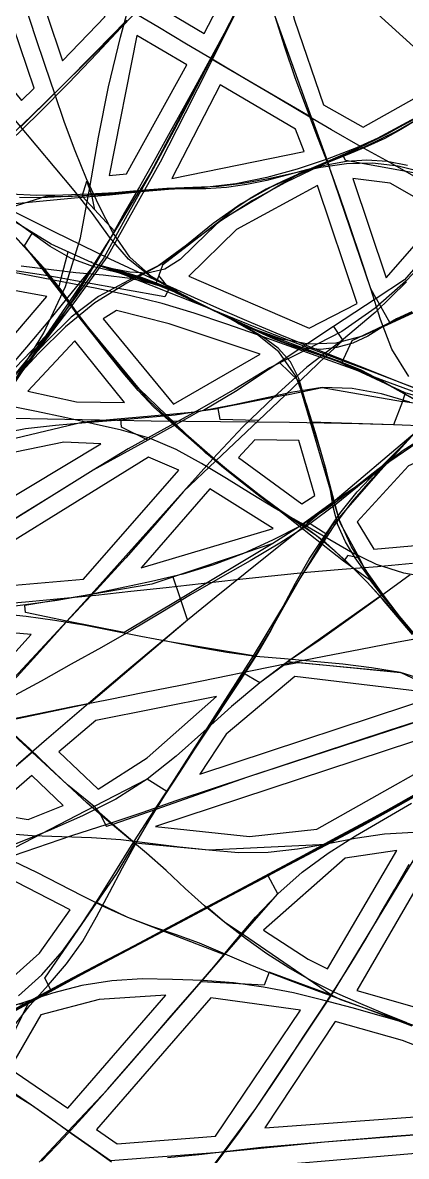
# Model space of a CAD drawing. Header units: metres. Extents: x 465982 to 489928, y 209046 to 231790.
# Drawn here: x 476902 to 478343, y 213454 to 217710 of the extents above; entities that cross this region are included whole.
import ezdxf

# ---------------------------------------------------------------- set-up
doc = ezdxf.new("R2010")
doc.units = ezdxf.units.M
for name, color, linetype in [('ANCHORS_INSIDE', 30, 'CONTINUOUS'), ('WOOL_PARCELS', 32, 'CONTINUOUS'), ('WOOL_ROADS_L1', 30, 'CONTINUOUS'), ('WOOL_ROADS_L2', 94, 'CONTINUOUS'), ('WOOL_THREADS', 8, 'CONTINUOUS')]:
    doc.layers.add(name, color=color, linetype=linetype)

msp = doc.modelspace()

# ---------------------------------------------------------------- linework, layer by layer
at = {"layer": 'ANCHORS_INSIDE'}
msp.add_point((477160.81, 216810.371), dxfattribs=at)
at = {"layer": 'WOOL_PARCELS'}
for points in [[(477583.371, 217668.905), (477727.179, 217946.882), (477714.24, 217998.039), (477420.607, 217765.603)], [(478180.84, 217317.559), (478504.653, 217499.059), (477928.626, 218022.092), (477870.57, 217916.736), (477923.419, 217718.8), (478032.005, 217401.759)], [(477051.257, 217567.134), (477211.833, 217732.691), (477121.946, 217785.206), (476992.342, 217741.671)], [(476897.591, 217417.749), (476944.4, 217463.507), (476865.529, 217697.164), (476816.419, 217680.352), (476779.283, 217561.41)], [(477226.218, 217136.368), (477292.167, 217142.097), (477518, 217551.428), (477331.246, 217662.379)], [(477461.869, 217124.459), (477959.294, 217225.757), (477926.836, 217309.863), (477643.643, 217477.057)], [(478267.843, 216751.783), (478480.295, 216994.447), (478283.121, 217106.96), (478142.578, 217124.442)], [(477978.374, 216562.824), (478158.369, 216655.688), (478009.379, 217098.927), (477704.666, 216932.939), (477526.575, 216758.202)], [(476721.869, 216366.208), (476992.326, 216681.971), (476560.124, 216760.488), (476486.91, 216464.521)], [(477468.465, 216278.225), (477794.181, 216465.706), (477452.638, 216579.116), (477254.792, 216629.349), (477204.646, 216598.626)], [(477103.647, 216286.336), (477284.088, 216283.341), (477097.094, 216514.965), (476921.031, 216326.325)], [(476652.874, 215803.749), (477195.007, 216128.602), (477055.91, 216134.523), (476780.829, 216078.977), (476667.215, 215818.555), (476623.532, 215789.345)], [(477950.565, 215903.005), (478000.003, 215934.944), (477940.029, 216141.293), (477774.616, 216143.275), (477712.799, 216077.373)], [(478221.746, 215733.702), (478405.508, 215749.672), (478806.806, 216077.225), (478487.179, 216104.535), (478351.106, 216046.49), (478158.101, 215835.627)], [(476552.208, 215570.187), (477130.585, 215621.263), (477488.794, 216030.137), (477374.141, 216078.967)], [(477346.831, 215663.421), (477842.467, 215811.315), (477604.526, 215959.432)], [(476759.418, 215221.261), (476934.024, 215413.072), (476502.866, 215450.943)], [(477568, 214889.146), (478477.577, 215188.538), (477924.289, 215255.275), (477666.652, 215038.173)], [(477184.884, 214832.42), (477370.062, 214949.35), (477630.005, 215180.478), (477176.634, 215090.559), (477037.879, 214971.906)], [(477754.22, 214654.14), (478007.717, 214682.153), (478646.592, 215042.755), (478582.827, 215081.681), (477400.372, 214692.517)], [(476922.644, 214718.026), (477053.952, 214771.4), (476935.553, 214883.743), (476773.354, 214743.592)], [(477974.706, 214193.662), (478047.53, 214157.724), (478308.209, 214602.5), (478114.074, 214573.786), (477806.813, 214302.792)], [(479291.916, 213877.505), (479166.255, 214532.28), (479001.066, 214574.489), (478461.684, 214601.281), (478157.02, 214076.266), (478776.668, 213899.62)], [(476428.613, 214039.454), (476621.996, 214026.928), (476795.074, 214065.299), (476964.386, 214217.011), (477080.167, 214379.338), (476839.899, 214502.853), (476324.638, 214320.035), (476134.938, 214200.754), (476023.988, 214104.007)], [(477070.894, 213634.628), (477439.302, 214058.818), (477189.111, 214042.841), (476970.392, 213985.183), (476853.194, 213783.921)], [(477256.152, 213500.244), (477626.24, 213529.004), (477946.162, 214002.491), (477608.503, 214048.693), (477178.87, 213554.009)], [(477811.256, 213560.611), (478956.784, 213645.081), (478329.279, 213888.155), (478076.192, 213959.636)], [(478013.294, 213080.992), (478396.071, 213152.016), (479383.663, 213496.666), (478882.298, 213506.642), (477697.646, 213407.214), (477603.201, 213282.053)]]:
    msp.add_lwpolyline(points, close=True, dxfattribs=at)
at = {"layer": 'WOOL_ROADS_L1'}
msp.add_lwpolyline([(478804.986, 216172.203), (478600.698, 216220.584), (478471.118, 216267.052), (478434.265, 216292.537), (478339.65, 216320.844), (478064.979, 216448.289), (477715.7, 216577.43), (477684.277, 216598.142), (477477.702, 216695.672), (477452.768, 216711.912), (477400.999, 216725.286), (477173.88, 216803.904), (477008.608, 216877.903), (476807.733, 217001.419), (476651.102, 217102.292), (476217.614, 217326.611), (475972.929, 217441.704), (476093.325, 217640.795), (476166.417, 217771.442), (476222.645, 218105.414)], dxfattribs=at)
at = {"layer": 'WOOL_ROADS_L2'}
for points in [[(477797.19, 217924.114), (477609.368, 217574.623)], [(477987.476, 217353.708), (477850.111, 217732.889), (477797.19, 217924.114)], [(477293.469, 217712.89), (476894.526, 217319.397)], [(477609.368, 217574.623), (477381.889, 217146.042)], [(477987.476, 217353.708), (477609.368, 217574.623)], [(478617.556, 217490.813), (478439.967, 217385.958), (478187.552, 217249.444), (478104.467, 217214.248)], [(477987.476, 217353.708), (478047.24, 217188.737)], [(478047.24, 217188.737), (477941.52, 217143.142), (477644.745, 216966.946), (477426.549, 216799.096), (477400.999, 216725.286)], [(478104.467, 217214.248), (478047.24, 217188.737), (478055.231, 217166.68)], [(478114.323, 217192.14), (478104.467, 217214.248)], [(478636.484, 217087.601), (478494.243, 217123.186), (478114.323, 217192.14)], [(477381.889, 217146.042), (477339.359, 217076.088)], [(478230.343, 216674.591), (478210.526, 216710.376), (478055.231, 217166.68)], [(477125.137, 217058.815), (477142.844, 217114.817)], [(477161.58, 217064.043), (477142.844, 217114.817)], [(477161.58, 217064.043), (477125.137, 217058.815)], [(477247.882, 216925.624), (477339.359, 217076.088), (477161.58, 217064.043)], [(477172.735, 217006.932), (477161.58, 217064.043)], [(477053.176, 217056.699), (476992.922, 217058.093), (476807.733, 217001.419)], [(477125.137, 217058.815), (477053.176, 217056.699)], [(477247.882, 216925.624), (477125.137, 217058.815)], [(478579.105, 217022.03), (478336.246, 216744.497), (478230.343, 216674.591)], [(476908.589, 216871.59), (476938.847, 216920.798)], [(477127.836, 216735.793), (477247.882, 216925.624)], [(476996.306, 216759.126), (476908.589, 216871.59)], [(477046.817, 216750.166), (477072.877, 216849.127)], [(476996.306, 216759.126), (476434.992, 216845.121)], [(477075.215, 216657.956), (476996.306, 216759.126)], [(477046.817, 216750.166), (476996.306, 216759.126)], [(477035.832, 216708.451), (477046.817, 216750.166)], [(477127.836, 216735.793), (477046.817, 216750.166)], [(477075.215, 216657.956), (477127.836, 216735.793)], [(477452.768, 216711.912), (477436.293, 216681.074), (477127.836, 216735.793)], [(477452.768, 216711.912), (477413.117, 216760.294)], [(476991.612, 216536.552), (477075.215, 216657.956)], [(477119.778, 216600.822), (477075.215, 216657.956)], [(478230.343, 216674.591), (478070.306, 216568.95)], [(478230.343, 216674.591), (478281.32, 216582.537)], [(477440.639, 216237.885), (477340.673, 216333.914), (477119.778, 216600.822)], [(478365.193, 216622.2), (478281.32, 216582.537)], [(478070.306, 216568.95), (477701.16, 216325.277), (477581.14, 216254.113), (477562.65, 216248.652)], [(478070.306, 216568.95), (478104.39, 216517.316)], [(478281.32, 216582.537), (478139, 216515.235), (478100.273, 216431.889)], [(476991.612, 216536.552), (476758.61, 216294.703)], [(476815.034, 216273.091), (476991.612, 216536.552)], [(478104.39, 216517.316), (478041.341, 216457.405)], [(477949.947, 216324.437), (477939.482, 216364.585), (477866.783, 216434.605)], [(478041.341, 216457.405), (477888.334, 216312.011)], [(477983.677, 216209.994), (477949.947, 216324.437), (478027.32, 216340.042), (478328.443, 216287.097)], [(477888.334, 216312.011), (477634.528, 216260.823)], [(477888.334, 216312.011), (477787.439, 216216.137)], [(477888.334, 216312.011), (477949.947, 216324.437)], [(478339.65, 216320.844), (478328.443, 216287.097)], [(477581.14, 216254.113), (477634.528, 216260.823), (477642.627, 216220.669)], [(478328.443, 216287.097), (478295.289, 216200.241), (477983.677, 216209.994)], [(478471.118, 216267.052), (478328.443, 216287.097)], [(477440.639, 216237.885), (477129.821, 216210.589), (476873.087, 216149.104)], [(477273.521, 216191.607), (477270.76, 216222.893)], [(477562.65, 216248.652), (477440.639, 216237.885)], [(477478.113, 216201.886), (477440.639, 216237.885)], [(477562.65, 216248.652), (477478.113, 216201.886)], [(477787.439, 216216.137), (477627.932, 216064.567)], [(477787.439, 216216.137), (477642.627, 216220.669)], [(478071.296, 215912.705), (477983.677, 216209.994)], [(477371.772, 216143.058), (477273.521, 216191.607)], [(477478.113, 216201.886), (477371.772, 216143.058)], [(477627.932, 216064.567), (477590.43, 216093.993), (477478.113, 216201.886)], [(478247.906, 216030.407), (478376.859, 216171.879)], [(477371.772, 216143.058), (477167.054, 216029.807), (476645.05, 215706.017)], [(477627.932, 216064.567), (477506.567, 215949.241), (477159.119, 215563.052)], [(477941.912, 215818.201), (477627.932, 216064.567)], [(478247.906, 216030.407), (478071.296, 215912.705)], [(478089.958, 215849.383), (478247.906, 216030.407)], [(478071.296, 215912.705), (477941.912, 215818.201)], [(478089.958, 215849.383), (478071.296, 215912.705)], [(477769.081, 215332.981), (478065.239, 215821.597), (478089.958, 215849.383)], [(478045.142, 215787.972), (477967.684, 215837.025)], [(478168.028, 215698.956), (478095.759, 215829.703), (478089.958, 215849.383)], [(477941.912, 215818.201), (477842.151, 215754.18)], [(478107.232, 215688.482), (477941.912, 215818.201)], [(477842.151, 215754.18), (477387.29, 215601.374), (477159.119, 215563.052)], [(477842.151, 215754.18), (477495.085, 215547.128)], [(478123.805, 215709.603), (478107.232, 215688.482)], [(478168.028, 215698.956), (478123.805, 215709.603)], [(478209.004, 215616.066), (478168.028, 215698.956)], [(478209.004, 215616.066), (478107.232, 215688.482)], [(477495.085, 215547.128), (477467.778, 215628.413)], [(478250.76, 215560.675), (478209.004, 215616.066)], [(477159.119, 215563.052), (476910.178, 215521.276)], [(477159.119, 215563.052), (477068.122, 215462.975)], [(477495.085, 215547.128), (477283.625, 215420.474), (477068.122, 215462.975)], [(477150.863, 215152.232), (477521.631, 215468.107), (477495.085, 215547.128)], [(478250.76, 215560.675), (477897.048, 215310.226)], [(478390.138, 215395.998), (478250.76, 215560.675)], [(476912.871, 215496.064), (476910.178, 215521.276)], [(477068.122, 215462.975), (476912.871, 215496.064)], [(477068.122, 215462.975), (476684.805, 215052.497)], [(477453.401, 215385.859), (477430.557, 215390.517)], [(477769.081, 215332.981), (477453.401, 215385.859)], [(477443.157, 214824.102), (477769.081, 215332.981)], [(477897.048, 215310.226), (477792.39, 215231.997)], [(477881.605, 215295.97), (477792.39, 215231.997)], [(477941.504, 215307.752), (477881.605, 215295.97)], [(478580.033, 215149.159), (478321.173, 215269.945), (477897.048, 215310.226)], [(477941.504, 215307.752), (478321.173, 215269.945)], [(477792.39, 215231.997), (477728.493, 215269.61)], [(477150.863, 215152.232), (476816.398, 215082.315)], [(478580.033, 215149.159), (477746.458, 214877.163), (477401.882, 214756.382)], [(476937.691, 214970.62), (476816.398, 215082.315)], [(478778.344, 215040.727), (478161.019, 214685.27), (478043.386, 214624.024)], [(476625.547, 214515.159), (476569.422, 214656.875), (476937.691, 214970.62)], [(477170.669, 214766.812), (477070.703, 214848.133), (476937.691, 214970.62)], [(477443.157, 214824.102), (477369.072, 214869.256), (477170.669, 214766.812)], [(477401.882, 214756.382), (477443.157, 214824.102)], [(477170.669, 214766.812), (476873.398, 214613.318), (476625.547, 214515.159)], [(477170.669, 214766.812), (477189.814, 214744.007), (477216.903, 214691.544)], [(477240.404, 214699.781), (477189.814, 214744.007)], [(477401.882, 214756.382), (477240.404, 214699.781)], [(477240.404, 214699.781), (477216.903, 214691.544)], [(477322.585, 214629.279), (477240.404, 214699.781)], [(478061.809, 214059.311), (478428.908, 214662.001)], [(477180.3, 214406.816), (477255.292, 214515.871), (477322.585, 214629.279)], [(478043.386, 214624.024), (477601.623, 214603.102), (477322.585, 214629.279)], [(478043.386, 214624.024), (477824.72, 214507.423)], [(477824.72, 214507.423), (477430.151, 214298.759)], [(477727.715, 214287.37), (477860.511, 214439.745), (477824.72, 214507.423)], [(477009.202, 214076.146), (476984.733, 214122.415), (477180.3, 214406.816)], [(477430.151, 214298.759), (477296.975, 214350.105), (477180.3, 214406.816)], [(477661.337, 214331.801), (477597.748, 214387.391)], [(477430.151, 214298.759), (477009.202, 214076.146)], [(477572.033, 214108.735), (477660.306, 214210.023), (477430.151, 214298.759)], [(477727.715, 214287.37), (477661.337, 214331.801)], [(477660.306, 214210.023), (477727.715, 214287.37)], [(478061.809, 214059.311), (477727.715, 214287.37)], [(478061.809, 214059.311), (477828.339, 214145.238), (477809.409, 214096.14), (477572.033, 214108.735)], [(477073.008, 213548.257), (477220.076, 213704.887), (477572.033, 214108.735)], [(477009.202, 214076.146), (476922.869, 214027.902)], [(476922.869, 214027.902), (477009.202, 214076.146)], [(477656.316, 213468.912), (477778.247, 213633.958), (478061.809, 214059.311)], [(478097.618, 214041.418), (478061.809, 214059.311)], [(479252.988, 213556.775), (479166.501, 213618.312), (478813.759, 213773.079), (478457.145, 213915.183), (478097.618, 214041.418)], [(476922.869, 214027.902), (476341.913, 213974.264), (476281.859, 213982.841), (476591.557, 213848.905)], [(476922.869, 214027.902), (476591.557, 213848.905)], [(476780.427, 213739.994), (476922.869, 214027.902)], [(477073.008, 213548.257), (476935.135, 213646.253), (476780.427, 213739.994)], [(476964.036, 213432.199), (477073.008, 213548.257)], [(477656.316, 213468.912), (477231.508, 213437.189), (477073.008, 213548.257)], [(479252.988, 213556.775), (479103.656, 213569.444), (478629.008, 213552.978), (478036.457, 213507.506), (477656.316, 213468.912)], [(477470.821, 213223.857), (477656.316, 213468.912)]]:
    msp.add_lwpolyline(points, dxfattribs=at)
at = {"layer": 'WOOL_THREADS'}
for points in [[(478395.421, 218944.996), (478337.437, 218848.286), (478280.542, 218751.565), (478223.941, 218654.955), (478166.733, 218558.235), (478109.757, 218461.412), (478052.944, 218364.37), (477995.691, 218268.489), (477938.218, 218173.213), (477882.132, 218076.943), (477827.991, 217978.692), (477774.467, 217879.892), (477720.907, 217781.102), (477666.857, 217682.534), (477612.753, 217584.128), (477558.526, 217485.951), (477504.368, 217387.623), (477450.149, 217289.348), (477395.724, 217191.162), (477340.205, 217094.068), (477284.476, 216997.282), (477229.907, 216899.688), (477173.88, 216803.904)], [(476881.544, 216381.171), (476980.766, 216545.367), (477062.217, 216718.851), (477118.482, 216902.335), (477154.124, 217091.038), (477186.486, 217280.541), (477224.135, 217469.101), (477269.87, 217655.697), (477319.088, 217841.291)], [(477397.13, 217819.903), (477287.804, 217708.995), (477181.212, 217595.219), (477073.409, 217482.46), (476963.799, 217371.349), (476851.848, 217262.494)], [(477721.708, 217790.074), (477638.054, 217628.372), (477554.24, 217466.787), (477469.544, 217305.504), (477383.49, 217145.048), (477294.454, 216986.834), (477207.004, 216827.498), (477101.089, 216680.371), (476991.297, 216535.953), (476876.634, 216395.057)], [(478369.035, 216299.175), (478273.212, 216350.933), (478176.605, 216401.232), (478076.085, 216442.374), (477973.33, 216477.034), (477871.441, 216513.711), (477771.641, 216556.392), (477673.178, 216602.499), (477575.336, 216650.285), (477478.914, 216700.539), (477384.897, 216754.491), (477299.799, 216821.624), (477227.996, 216904.249), (477163.616, 216993.956), (477094.741, 217080.116), (477023.667, 217164.715), (476952.948, 217250.553), (476880.877, 217335.036), (476808.922, 217419.72), (476738.305, 217505.47), (476668.339, 217591.578), (476595.532, 217674.791), (476521.216, 217756.868)], [(478399.779, 215379.545), (478329.133, 215466.565), (478261.661, 215556.18), (478196.513, 215647.25), (478137.185, 215742.26), (478091.328, 215844.54), (478062.28, 215952.88), (478033.54, 216061.816), (478001.657, 216169.961), (477967.743, 216277.413), (477927.733, 216382.545), (477864.481, 216474.021), (477777.626, 216543.065), (477680.981, 216597.929), (477581.685, 216647.917), (477483.002, 216699.369), (477387.645, 216756.011), (477304.571, 216829.604), (477240.784, 216922.015), (477188.52, 217021.777), (477141.065, 217123.919), (477098.348, 217228.788), (477059.081, 217335.204), (477022.023, 217442.231), (476986.202, 217549.762), (476949.906, 217657.292), (476915.313, 217764.927)], [(478391.455, 217122.504), (478281.547, 217184.604), (478171.65, 217245.557), (478062.207, 217307.472), (477953.329, 217372.036), (477844.427, 217436.546), (477735.349, 217500.945), (477626.536, 217565.257), (477517.901, 217629.644), (477409.046, 217694.315), (477300.525, 217758.695)], [(477292.952, 217719.816), (477174.603, 217597.795), (477054.718, 217477.385), (476933.366, 217358.756), (476809.923, 217242.375)], [(476852.025, 216335.648), (476974.35, 216500.428), (477099.23, 216663.077), (477219.223, 216829.111), (477318.756, 217008.82), (477419.02, 217187.982), (477513.339, 217370.939), (477606.241, 217554.567), (477698.207, 217738.536)], [(478352.899, 216381.876), (478289.561, 216483.655), (478246.574, 216595.708), (478210.526, 216710.376), (478172.371, 216824.92), (478133.895, 216939.386), (478095.167, 217053.77), (478055.231, 217166.68), (478011.29, 217277.652), (477967.851, 217390.211), (477926.143, 217503.474), (477886.987, 217617.8), (477850.111, 217732.889)], [(478413.456, 216322.574), (478304.16, 216365.315), (478194.875, 216408.864), (478085.994, 216451.813), (477977.252, 216494.584), (477868.989, 216538.307), (477761.426, 216583.435), (477654.404, 216629.716), (477547.794, 216676.917), (477441.563, 216724.693), (477336.051, 216772.938), (477230.911, 216822.16), (477125.791, 216873.14), (477020.267, 216925.055), (476915.017, 216976.982), (476810.037, 217028.619), (476705.295, 217080.076), (476601.006, 217131.805), (476496.72, 217184.037), (476392.156, 217236.199), (476287.432, 217288.303), (476182.759, 217340.205), (476078.079, 217391.276), (475972.929, 217441.704)], [(478413.775, 217364.287), (478302.29, 217300.185), (478187.157, 217243.941), (478069.284, 217194.157), (477950.905, 217145.503), (477834.741, 217091.781), (477722.81, 217029.353), (477617.799, 216955.433), (477517.449, 216874.941), (477413.859, 216798.755), (477299.774, 216741.799), (477186.282, 216681.966), (477083.992, 216603.739), (476991.782, 216513.463), (476903.435, 216418.942), (476815.001, 216323.994)], [(478396.658, 217361.498), (478272.742, 217292.042), (478145.583, 217229.869), (478017.179, 217171.008), (477889.535, 217110.16), (477765.421, 217042.551), (477646.743, 216965.545), (477532.496, 216881.538), (477416.908, 216799.475), (477293.634, 216731.947), (477172.905, 216657.98), (477063.089, 216568.299), (476961.719, 216468.398), (476864.728, 216364.478)], [(478368.787, 217345.12), (478264.271, 217288.291), (478156.173, 217239.446), (478045.831, 217197.071), (477933.285, 217160.212), (477818.938, 217128.602), (477702.574, 217104.905), (477584.341, 217091.188), (477465.265, 217084.441), (477346.676, 217074.74), (477228.373, 217062.852), (477109.94, 217052.173), (476991.626, 217041.225), (476873.54, 217029.449)], [(478382.51, 217345.367), (478322.998, 217308.777), (478262.037, 217275.31), (478199.32, 217246.076), (478135.498, 217219.692), (478071.301, 217194.299), (478006.986, 217169.189), (477942.751, 217143.286), (477879.275, 217115.218), (477816.971, 217084.575), (477756.567, 217050.076), (477698.735, 217011.101), (477644.744, 216966.823), (477593.985, 216918.477), (477543.961, 216869.396), (477493.382, 216821.034), (477435.654, 216784.915), (477370.829, 216768.898), (477304.354, 216772.795), (477238.824, 216785.716), (477173.88, 216803.904)], [(478347.478, 217173.753), (478271.514, 217188.94), (478194.675, 217193.945), (478118.062, 217188.435), (478042.586, 217175.391), (477968.008, 217157.206), (477893.864, 217137.179), (477819.268, 217117.994), (477743.742, 217101.988), (477667.039, 217090.624), (477589.359, 217086.223), (477511.233, 217086.448), (477433.324, 217083.67), (477355.776, 217077.155), (477278.451, 217069.089), (477201.236, 217063.206), (477123.655, 217060.118), (477046.054, 217055.953), (476968.087, 217052.641), (476890.011, 217053.218)], [(478407.769, 217147.167), (478312.713, 217170.99), (478215.897, 217183.033), (478118.566, 217180.331), (478022.435, 217166.517), (477927.354, 217146.414), (477832.229, 217124.724), (477736.229, 217106.887), (477639.135, 217095.15), (477541.149, 217090.909), (477443.191, 217086.831), (477345.552, 217079.287), (477248.05, 217070.818), (477150.523, 217065.621), (477052.736, 217062.361), (476954.445, 217061.016), (476856.278, 217065.858)], [(478413.252, 216274.737), (478333.901, 216317.375), (478254.721, 216362.39), (478174.13, 216404.786), (478090.191, 216439.542), (478004.171, 216467.644), (477918.458, 216495.681), (477835.157, 216529.153), (477752.973, 216566.093), (477671.503, 216604.671), (477590.286, 216644.303), (477509.146, 216683.835), (477426.72, 216719.035), (477342.685, 216748.826), (477256.525, 216771.49), (477169.602, 216793.681), (477084.359, 216824.866), (477004.828, 216870.127), (476930.273, 216923.555), (476855.767, 216976.98)], [(478408.091, 215371.151), (478337.106, 215451.051), (478267.052, 215531.763), (478194.911, 215610.405), (478119.642, 215685.932), (478041.098, 215757.459), (477956.206, 215820.816), (477867.848, 215880.341), (477781.638, 215943.564), (477697.29, 216009.227), (477615.044, 216077.244), (477534.327, 216146.988), (477454.337, 216217.207), (477376.717, 216290.218), (477305.786, 216370.086), (477237.788, 216452.667), (477171.315, 216536.555), (477106.766, 216621.104), (477045.776, 216707.428), (476979.45, 216790.461), (476908.111, 216869.552), (476834.234, 216946.394)], [(478366.528, 215413.532), (478310.54, 215479.386), (478254.409, 215545.449), (478195.899, 215609.071), (478135.054, 215670.326), (478071.878, 215728.758), (478005.852, 215783.315), (477934.981, 215831.78), (477862.83, 215879.869), (477792.694, 215931.456), (477723.905, 215984.628), (477656.487, 216039.185), (477590.448, 216095.409), (477524.888, 216152.186), (477459.293, 216208.608), (477394.807, 216266.321), (477335.225, 216329.225), (477279.64, 216395.819), (477225.088, 216463.391), (477170.981, 216531.355), (477117.725, 216599.056), (477068.315, 216668.414), (477017.989, 216737.116), (476964.371, 216804.072), (476907.649, 216868.658), (476849.508, 216932.087)], [(478447.331, 216850.086), (478341.408, 216739.488), (478226.574, 216638.633), (478101.51, 216550.744), (477966.45, 216481.063), (477830.038, 216414.354), (477699.512, 216333.685), (477566.611, 216257.188), (477432.062, 216184.273), (477298.244, 216109.612), (477167.054, 216029.807), (477036.469, 215948.972), (476905.877, 215868.135), (476775.253, 215787.397)], [(478378.895, 216321.442), (478259.75, 216365.778), (478140.857, 216410.114), (478021.76, 216453.099), (477902.828, 216495.32), (477784.315, 216537.641), (477665.647, 216579.186), (477546.212, 216618.845), (477425.542, 216655.321), (477303.618, 216686.277), (477180.445, 216711.768), (477056.908, 216735.431), (476932.942, 216760.005), (476808.601, 216783.641)], [(476829.449, 216388.518), (476917.303, 216491.088), (477003.872, 216594.893), (477089.052, 216699.278), (477173.88, 216803.904)], [(476849.203, 216336.789), (476917.022, 216428.891), (476985.717, 216520.142), (477052.626, 216612.446), (477115.135, 216707.199), (477173.88, 216803.904)], [(476872.857, 216369.555), (476935.686, 216454.826), (476999.282, 216539.703), (477061.347, 216625.578), (477119.549, 216713.757), (477173.88, 216803.904)], [(478368.118, 216618.975), (478273.24, 216576.147), (478178.684, 216533.164), (478078.88, 216506.564), (477976.049, 216503.466), (477875.156, 216522.277), (477778.362, 216556.82), (477684.418, 216598.846), (477591.762, 216643.525), (477499.077, 216687.782), (477403.995, 216725.108), (477305.4, 216750.082), (477203.962, 216762.531), (477101.56, 216770.289), (476998.952, 216782.9), (476895.811, 216795.761)], [(478364.152, 216624.867), (478307.059, 216597.603), (478252.241, 216566.359), (478198.497, 216533.377), (478142.248, 216506.917), (478082.818, 216489.872), (478021.728, 216483.395), (477961.019, 216488.364), (477901.712, 216502.281), (477844.751, 216523.548), (477788.884, 216547.963), (477733.805, 216574.095), (477678.54, 216600.527), (477623.474, 216627.317), (477568.737, 216654.617), (477514.586, 216682.835), (477460.195, 216708.953), (477404.565, 216732.54), (477348.189, 216753.299), (477290.943, 216771.36), (477232.522, 216787.084), (477173.88, 216803.904)], [(478443.459, 216313.224), (478336.033, 216353.249), (478228.708, 216393.756), (478121.561, 216434.089), (478014.894, 216474.04), (477908.793, 216514.418), (477803.235, 216555.884), (477698.12, 216597.984), (477593.419, 216640.249), (477488.823, 216682.433), (477384.179, 216723.758), (477279.345, 216764.03), (477173.88, 216803.904)], [(478400.075, 216280.741), (478334.935, 216316.093), (478269.574, 216353.022), (478203.408, 216388.647), (478134.928, 216419.348), (478064.627, 216445.133), (477994.081, 216469.023), (477923.746, 216492.685), (477854.882, 216519.49), (477787.129, 216549.575), (477720.146, 216581.262), (477653.372, 216613.066), (477586.478, 216645.286), (477519.621, 216677.595), (477452.401, 216707.959), (477384.194, 216735.589), (477314.674, 216759.14), (477244.473, 216781.256), (477173.88, 216803.904)], [(478366.414, 215415.92), (478322.121, 215472.018), (478278.695, 215528.911), (478235.635, 215585.668), (478193.094, 215642.617), (478151.596, 215700.345), (478114.846, 215760.707), (478085.686, 215824.64), (478068.14, 215892.42), (478057.135, 215962.046), (478041.946, 216031.389), (478021.943, 216100.212), (478000.741, 216168.715), (477979.66, 216237.169), (477959.461, 216305.58), (477939.15, 216373.965), (477907.734, 216436.458), (477861.34, 216488.405), (477805.072, 216529.412), (477745.483, 216564.613), (477683.889, 216596.607), (477621.826, 216627.556), (477559.824, 216658.258), (477497.756, 216689.321), (477434.795, 216717.353), (477371.258, 216742.739), (477306.265, 216764.399), (477240.274, 216783.624), (477173.88, 216803.904)], [(478344.403, 216737.223), (478226.637, 216621.618), (478100.255, 216515.766), (477969.7, 216416.828), (477847.706, 216306.6), (477728.824, 216192.673), (477616.065, 216072.462), (477506.567, 215949.241), (477398.26, 215824.831), (477289.561, 215700.757), (477177.933, 215579.515), (477065.657, 215459.168), (476955.349, 215336.681), (476844.273, 215214.66)], [(478357.014, 216284.641), (478249.798, 216316.694), (478139.64, 216337.11), (478027.32, 216340.042), (477916.407, 216322.203), (477806.414, 216298.748), (477696.217, 216274.911), (477585.511, 216253.447), (477474.159, 216236.932), (477362.327, 216226.024), (477250.241, 216216.467), (477137.716, 216207.307), (477025.201, 216197.486), (476912.833, 216184.742), (476801.866, 216163.705)], [(478441.804, 215624.951), (478334.587, 215643.7), (478231.144, 215675.209), (478134.161, 215722.805), (478041.085, 215777.086), (477947.69, 215830.812), (477853.224, 215884.176), (477760.483, 215941.498), (477667.916, 215999.12), (477574.249, 216054.971), (477478.628, 216107.5), (477378.26, 216150.246), (477273.36, 216180.557), (477166.767, 216204.437), (477059.963, 216227.116), (476953.395, 216250.453), (476846.993, 216271.122)], [(478424.325, 216195.471), (478295.289, 216200.241), (478165.102, 216203.614), (478034.852, 216206.336), (477904.836, 216208.913), (477774.616, 216210.473), (477644.481, 216211.21), (477514.589, 216212.5), (477385.073, 216214.42), (477255.482, 216216.613), (477125.534, 216218.77), (476995.452, 216221.078), (476865.412, 216223.273)], [(478433.085, 216168.111), (478332.065, 216104.179), (478236.359, 216031.996), (478141.855, 215958.462), (478047.441, 215885.595), (477947.568, 215821.074), (477840.947, 215766.884), (477731.479, 215717.108), (477618.899, 215674.483), (477503.452, 215640.035), (477386.167, 215611.734), (477268.116, 215586.626), (477150.037, 215562.106), (477031.516, 215540.745), (476912.19, 215523.75), (476792.544, 215509.105)], [(476865.137, 213937.958), (476928.908, 214020.259), (476998.93, 214097.474), (477066.741, 214176.618), (477127.097, 214261.786), (477178.614, 214352.812), (477227.896, 214444.928), (477276.964, 214537.248), (477326.998, 214628.722), (477379.873, 214718.528), (477434.947, 214807.211), (477491.857, 214894.61), (477548.878, 214981.989), (477606.486, 215069.013), (477663.956, 215156.056), (477720.989, 215243.154), (477777.661, 215330.472), (477829.967, 215420.581), (477877.963, 215513.345), (477926.687, 215605.599), (477978.549, 215695.925), (478036.023, 215781.773), (478093.653, 215867.268), (478158.365, 215948.374), (478230.118, 216023.994), (478303.615, 216098), (478376.859, 216171.879)], [(476885.425, 214929.231), (476990.688, 215019.963), (477096.325, 215110.295), (477202.149, 215200.366), (477308.138, 215290.294), (477414.755, 215379.438), (477521.631, 215468.107), (477629.075, 215556.081), (477737.37, 215642.89), (477846.049, 215729.262), (477953.949, 215815.553), (478060.199, 215902.99), (478165.532, 215992.387), (478271.287, 216082), (478376.859, 216171.879)], [(476885.605, 214056.198), (476973.491, 214134.949), (477051.654, 214223.648), (477120.507, 214320.182), (477185.916, 214419.027), (477248.367, 214519.682), (477310.276, 214620.47), (477374.706, 214719.452), (477439.554, 214818.332), (477504.492, 214917.169), (477568.918, 215016.494), (477633.752, 215115.733), (477698.814, 215214.604), (477763.491, 215313.312), (477825.056, 215413.926), (477883.207, 215516.891), (477942.258, 215619.143), (478005.292, 215718.916), (478069.669, 215816.823), (478140.201, 215910.831), (478217.195, 215999.707), (478296.425, 216086.269), (478376.859, 216171.879)], [(478388.382, 216135.442), (478281.518, 216062.462), (478179.355, 215983.029), (478079.137, 215901.694), (477976.06, 215825.255), (477867.738, 215755.726), (477756.291, 215690.079), (477643.898, 215626.05), (477531.854, 215561.358), (477420.907, 215494.698), (477309.855, 215428.368), (477197.344, 215364.33), (477084.181, 215301.017), (476970.876, 215237.862), (476856.565, 215176.728)], [(478367.226, 215678.899), (478234.509, 215667.365), (478102.15, 215657.257), (477969.693, 215645.597), (477837.324, 215631.983), (477704.97, 215617.656), (477572.784, 215602.772), (477440.657, 215588.097), (477308.395, 215573.906), (477176.192, 215559.913), (477044.133, 215546.764), (476912.022, 215534.507), (476779.878, 215522.838)], [(478357.804, 215637.432), (478245.851, 215555.727), (478133.416, 215474.237), (478019.465, 215393.483), (477903.919, 215315.364), (477792.39, 215231.997), (477685.834, 215142.206), (477582.596, 215048.411), (477478.366, 214955.735), (477369.072, 214869.256), (477251.167, 214794.806), (477126.382, 214732.763), (476998.864, 214676.475), (476869.743, 214623.991)], [(478425.369, 215237.393), (478321.173, 215269.945), (478213.074, 215288.122), (478104.204, 215301.254), (477995.151, 215311.791), (477886.123, 215321.292), (477777.34, 215330.87), (477668.855, 215344.758), (477560.942, 215364.571), (477453.401, 215385.859), (477345.782, 215405.857), (477238.408, 215426.838), (477131.028, 215448.005), (477023.107, 215465.341), (476914.98, 215479.93), (476806.393, 215491.734)], [(478442.681, 215407.693), (478306.842, 215382.335), (478170.787, 215356.153), (478034.967, 215329.872), (477899.439, 215303.546), (477764.444, 215276.278), (477629.508, 215248.943), (477494.238, 215222.053), (477358.998, 215195.23), (477224.015, 215168.151), (477089.166, 215140.864), (476954.458, 215113.599), (476819.945, 215086.298)], [(478410.249, 215095.649), (478277.466, 215051.942), (478144.696, 215008.229), (478011.94, 214964.532), (477879.195, 214920.843), (477746.458, 214877.163), (477613.756, 214833.459), (477481.438, 214789.159), (477349.685, 214744.028), (477217.804, 214700.092), (477085.75, 214656.496), (476953.907, 214612.035), (476822.393, 214567.08)], [(478345.722, 213955.355), (478254.592, 213991.614), (478164.069, 214029.513), (478074.657, 214069.407), (477986.875, 214112.727), (477901.485, 214161.116), (477819.079, 214214.679), (477739.335, 214272.083), (477661.337, 214331.801), (477585.466, 214393.685), (477512.827, 214459.475), (477440.694, 214526.535), (477367.272, 214591.808), (477292.397, 214654.776), (477217.063, 214717.174), (477142.939, 214781.385), (477070.703, 214848.133), (476999.289, 214915.894), (476927.933, 214983.528), (476855.476, 215049.738)], [(478459.086, 214857.816), (478333.751, 214787.54), (478207.603, 214718.554), (478081.08, 214650.295), (477954.417, 214582.427), (477827.672, 214514.584), (477700.87, 214446.494), (477573.997, 214378.786), (477447.006, 214311.633), (477320.039, 214244.7), (477193.052, 214178.098), (477066.625, 214111.278), (476940.69, 214044.018), (476814.934, 213976.734), (476688.971, 213909.68), (476562.758, 213842.884), (476436.391, 213775.903), (476309.901, 213708.811), (476183.21, 213642.414), (476056.002, 213577.35), (475927.684, 213514.79), (475798.635, 213454.175), (475669.754, 213394.022)], [(478416.208, 214832.765), (478288.054, 214760.601), (478159.337, 214689.554), (478030.31, 214619.467), (477901.012, 214549.887), (477771.423, 214480.475), (477641.68, 214411.005), (477511.746, 214341.866), (477381.543, 214272.905), (477251.263, 214203.912), (477121.015, 214134.643), (476991.616, 214064.359), (476862.625, 213993.292), (476733.697, 213922.325), (476604.709, 213851.674), (476476.016, 213780.244), (476347.567, 213707.853), (476219.239, 213635.328), (476090.645, 213563.711), (475961.699, 213493.231), (475832.759, 213422.682)], [(478447.159, 214844.346), (478312.089, 214768.131), (478176.056, 214693.824), (478039.358, 214620.775), (477902.263, 214548.53), (477764.887, 214476.591), (477627.505, 214404.51), (477490.394, 214332.303), (477353.32, 214260.182), (477216.084, 214188.404), (477078.826, 214117.16), (476942.935, 214043.72), (476807.683, 213969.549), (476672.367, 213895.355), (476537.341, 213820.881), (476403.328, 213744.401), (476269.501, 213667.647), (476135.378, 213591.399), (475999.511, 213518.598), (475862.75, 213447.658)], [(475888.595, 213451.499), (476013.523, 213520.194), (476138.15, 213589.517), (476262.259, 213659.861), (476386.364, 213730.085), (476510.609, 213800.134), (476635.162, 213869.492), (476759.944, 213938.303), (476884.54, 214007.31), (477009.105, 214075.674), (477134.06, 214143.09), (477259.43, 214209.92), (477384.724, 214276.575), (477510.054, 214342.87), (477635.07, 214409.348), (477759.797, 214476.122), (477884.548, 214543), (478009.345, 214610.126), (478133.872, 214677.755), (478257.993, 214746.259), (478381.647, 214816.053)], [(476972.902, 213435.707), (477056.93, 213523.768), (477138.986, 213613.748), (477220.076, 213704.887), (477300.549, 213796.584), (477380.551, 213888.699), (477460.241, 213981.066), (477540.164, 214073.097), (477619.528, 214165.439), (477697.818, 214258.567), (477775.98, 214351.986), (477860.511, 214439.745), (477951.765, 214520.228), (478049.693, 214591.961), (478152.275, 214656.905), (478257.239, 214718.208), (478362.511, 214779.154)], [(478371.861, 214670.095), (478261.297, 214663.486), (478151.687, 214647.273), (478043.116, 214626.194), (477934.128, 214606.418), (477823.827, 214594.229), (477712.657, 214593.811), (477601.623, 214603.102), (477490.876, 214615.114), (477380.653, 214628.81), (477270.574, 214641.461), (477159.815, 214649.672), (477048.586, 214653.218), (476937.384, 214656.55), (476826.592, 214666.304)], [(478365.802, 213942.813), (478276.157, 213976.264), (478186.702, 214009.844), (478097.285, 214043.041), (478007.741, 214075.373), (477918.382, 214108.449), (477829.493, 214142.927), (477741.252, 214179.057), (477653.489, 214216.165), (477565.782, 214253.566), (477476.574, 214286.853), (477386.488, 214317.267), (477296.975, 214350.105), (477210.035, 214389.658), (477124.711, 214432.329), (477039.502, 214475.794), (476954.378, 214519.554), (476868.358, 214560.728)], [(477586.488, 213371.458), (477651.781, 213457.985), (477715.91, 213545.301), (477778.247, 213633.958), (477838.966, 213723.822), (477898.954, 213814.172), (477958.485, 213904.821), (478017.85, 213995.421), (478077.73, 214085.102), (478135.315, 214176.486), (478190.904, 214269.465), (478245.694, 214362.949), (478300.092, 214456.691), (478354.594, 214550.368)], [(478360.058, 213948.515), (478250.341, 213980.271), (478140.361, 214011.334), (478029.944, 214040.331), (477918.974, 214067.186), (477806.774, 214089.383), (477693.366, 214104.901), (477579.335, 214113.59), (477465.015, 214117.651), (477350.612, 214120.484), (477236.676, 214113.208), (477124.047, 214095.178), (477014.13, 214066.202), (476906.096, 214031.048), (476797.695, 213997.056)], [(477235.927, 213432.46), (477160.142, 213485.183), (477084.935, 213538.516), (477010.544, 213592.982), (476935.135, 213646.253), (476858.998, 213698.465)], [(478391.908, 213536.052), (478273.402, 213526.873), (478154.92, 213517.328), (478036.457, 213507.506), (477918.012, 213497.39), (477799.635, 213486.504), (477681.715, 213473.024), (477563.87, 213459.526), (477445.778, 213447.584)]]:
    msp.add_lwpolyline(points, dxfattribs=at)

doc.saveas('drawing.dxf')
